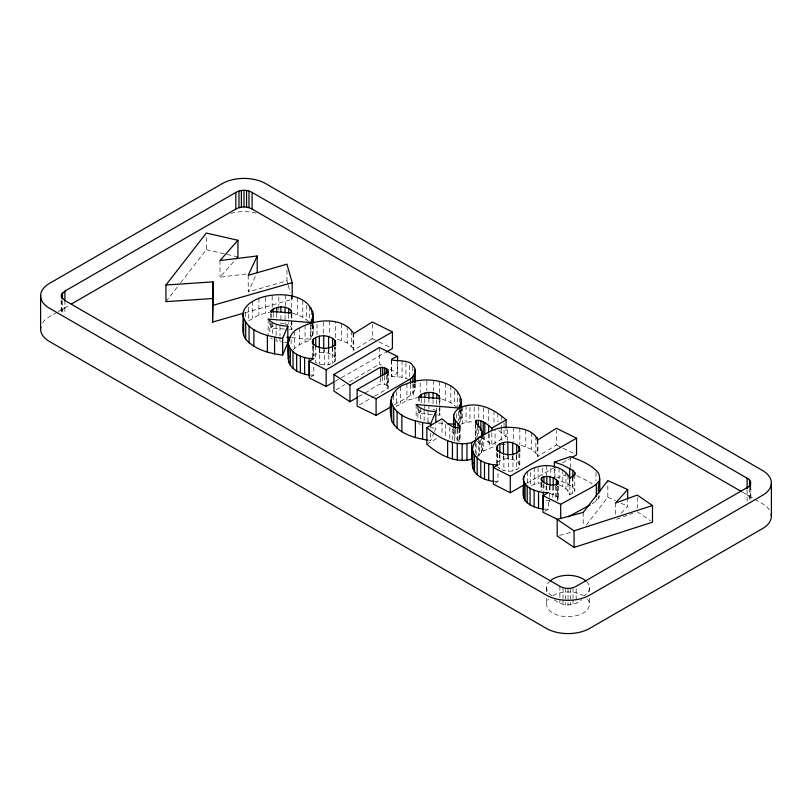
<?xml version="1.0" encoding="UTF-8"?>
<svg xmlns="http://www.w3.org/2000/svg" width="812" height="812" viewBox="0 0 812 812"><rect width="100%" height="100%" fill="white"/><g stroke="black" fill="none" stroke-linecap="round" stroke-linejoin="round"><path stroke-width="0.61" stroke-dasharray="4.06 3.04" d="M559.072 484.845C563.69 486.794 568.42 489.697 569.841 494.853L574.764 491.301L574.784 489.189L569.679 484.835L558.91 480.298M459.216 441.698L455.278 436.968L453.532 433.344L454.456 429.254M291.863 337.64L310.59 339.172L313.107 333.468L313.28 323.46M458.607 424.625L461.125 418.931L461.297 408.923M374.789 396.114L388.014 388.319L388.248 370.566M394.48 404.772C401.737 399.352 417.327 395.972 415.236 383.822M592.202 503.744L596.312 500.953L598.759 498.081L599.784 495.188M476.157 457.126C484.926 453.695 481.932 443.443 482.216 436.186M315.604 345.892L315.604 362.517C321.491 365.43 329.621 366.324 334.808 361.584L335.66 359.361L335.66 347.485M501.816 469.681C507.236 471.914 514.412 472.097 518.949 467.895L519.802 465.682L519.802 452.609M312.447 358.082L313.341 355.829L313.341 346.328M496.589 464.393L497.482 462.15L497.482 453.827M428.35 440.165L430.654 440.49L433.953 432.684M434.43 431.568L435.841 428.228L435.841 424.666M286.951 270.112L286.951 280.81L248.218 291.944L256.156 274.892M558.159 486.297L558.159 499.36L557.367 500.557L557.367 486.307M284.383 329.073L270.65 327.987L273.238 325.653M432.4 414.536L418.657 413.44L421.255 411.105M586.284 525.08L607.843 497.238L607.843 480.613M165.952 301.638L177.595 286.656M180.7 282.657L206.319 249.7L206.319 236.637M246.056 273.979L220.011 277.166L235.48 259.667M621.17 513.387L627.696 506.18L627.696 500.243M477.476 455.694L483.79 450.863L495.046 446.103L495.046 429.467M475.548 423.468L475.548 438.916L476.197 437.039L476.197 426.351M292.899 349.739L299.648 344.552L310.905 339.781L310.905 324.343M313.341 355.829C319.258 350.723 329.52 351.566 334.93 357.026L335.66 359.361M497.482 462.15C503.399 457.034 513.661 457.877 519.071 463.337L519.802 465.682M64.899 307.758L62.483 309.565L61.144 312.458L61.144 300.582M272.162 311.605L258.896 314.934L248.391 320.973L248.391 305.535M419.063 397.271L406.913 400.397L396.408 406.436L396.408 390.988M353.129 332.758L353.129 348.206L353.768 350.175L372.312 338.624L372.312 324.374M537.27 440.266L537.27 454.517L537.909 456.486L556.453 444.935L556.453 430.685M336.097 389.811L344.745 384.665M349.069 382.097L379.356 364.121L381.498 365.167M358.539 396.703L363.898 393.536M364.964 392.906C371.693 390.257 380.046 379.58 387.689 386.035L388.248 387.192M57.205 312.194L49.552 316.619A30.551 17.641 0 0 0 41.645 324.526M58.302 311.564L69.274 305.221M311.067 376.788L313.838 375.195L313.838 365.684M391.354 360.02L391.354 376.646L397.586 373.053L397.586 361.178M426.868 444.184L437.688 437.942M480.856 437.445L484.784 439.383L491.828 444.763L506.099 436.521L506.099 429.396M495.208 483.11L497.979 481.506L497.979 469.62M544.862 511.235L548.536 509.114L548.536 500.801M554.393 599.763C562.249 606.605 573.79 606.615 581.646 599.774M334.838 381.457L340.269 378.351M341.355 377.732L384.807 352.895M526.582 483.424L555.915 466.656M562.432 462.931L570.034 458.587M359.351 404.873L373.682 396.743M460.739 424.28L466.078 422.301L474.178 421.56M542.264 482.501L534.225 484.256L530.703 485.911L530.703 469.285M616.602 519.274L632.67 513.377M556.656 478.004L565.822 474.797M245.143 312.752L292.218 299.283L292.218 296.908M559.559 535.392L572.572 531.901M501.177 444.682L506.16 444.113M391.354 376.646L402.082 377.144L408.619 379.519M543.279 509.104L548.536 509.114M309.139 375.063L313.838 375.195M493.28 481.374L497.979 481.506M284.027 323.765L280.891 323.572L280.891 314.061M289.377 329.479L291.873 329.672L291.873 314.234M437.394 414.932L439.891 415.125L439.891 405.624M427.386 422.078L429.883 422.291M438.622 423.001L444.874 423.509M276.121 324.232L276.121 340.867L283.337 342.288M284.454 342.41L287.824 342.776M430.228 427.63L435.841 428.228M546.1 500.233L551.754 501.643M206.319 249.7L225.766 254.136M226.984 254.41L237.926 256.907M353.129 348.206L347.201 342.928L335.701 338.574L335.701 321.938M521.03 445.23L531.342 449.239L537.27 454.517M292.797 313.117L302.805 317.187L309.342 322.151M441.992 398.956L450.822 402.64L456.638 406.974M558.159 499.36L557.935 497.847L556.393 496.173L550.039 493.463L550.039 486.337M287.803 324.81L285.073 323.826L285.073 313.138M433.09 409.278L436.734 410.588L439.282 412.628L439.891 415.125M576.855 475.71L589.116 481.668L592.049 483.82M607.843 497.238L615.567 500.72M621.078 503.196L627.696 506.18M390.085 369.369L397.586 373.053M372.312 338.624L377.895 341.385M379.011 341.933L392.409 348.541M556.453 444.935L562.036 447.696M563.152 448.244L576.55 454.852M742.706 492.305L753.678 498.639M754.774 499.268L762.448 503.704A30.551 17.641 0 0 1 770.355 511.611M418.687 423.438L420.362 424.534M270.67 337.985L272.345 339.081M637.258 511.702L650.463 520.776M498.69 430.593L506.099 436.521M747.101 494.843L749.517 496.65L750.856 499.542L750.856 487.667M291.873 329.672L291.264 327.165L288.717 325.135L288.717 322.76M497.36 466.707L499.745 468.839L499.745 454.578M477.537 441.464L480.349 444.671L482.216 448.417L482.216 450.447M459.45 410.304L461.297 416.048M311.432 324.851L313.28 330.596M414.272 384.086L415.236 388.583M286.951 280.81L287.945 284.271M288.27 285.428L290.239 292.361M291.559 296.979L292.218 299.283M750.511 485.596L750.511 499.847M749.517 488.174L749.517 500.06M747.101 489.991L747.101 501.867M637.258 497.441L637.258 508.129M615.455 503.064L615.455 516.138M598.759 495.706L598.759 498.081M596.312 498.578L596.312 500.953M595.967 472.442L595.967 480.755M589.41 587.685L589.41 593.623M589.41 598.373L589.41 604.311M583.209 512.423L583.209 525.486M576.165 588.68L576.165 602.94M574.764 474.675L574.764 491.301M573.028 587.695L573.028 598.383M573.028 599.571L573.028 604.331M572.907 477.547L572.907 487.048M572.277 476.817L572.277 493.442M570.613 588.274L570.613 604.899M570.4 456.567L570.4 467.255M569.841 478.217L569.841 494.853M569.679 480.085L569.679 484.835M568.024 588.467L568.024 605.102M567.984 475.477L567.984 490.915M565.954 472.168L565.954 488.804M565.436 588.274L565.436 604.899M563.02 587.695L563.02 598.383M563.02 599.571L563.02 604.331M562.797 470.036L562.797 486.662M559.874 586.305L559.874 602.94M559.072 468.219L559.072 478.907M557.935 485.962L557.935 497.847M556.393 486.672L556.393 496.173M555.499 486.023L555.499 499.096M555.012 466.9L555.012 477.588M554.373 469.295L554.373 477.618M553.236 486.205L553.236 494.518M552.83 486.327L552.83 498.213M550.78 468.443L550.78 475.568M549.602 485.941L549.602 501.39M546.791 485.87L546.791 491.818M546.638 587.685L546.638 593.623M546.638 598.373L546.638 604.311M546.506 465.733L546.506 475.233M546.1 485.972L546.1 490.722M543.928 483.678L543.928 490.803M543.106 484.399L543.106 491.524M542.264 468.25L542.264 475.375M541.888 483.363L541.888 490.489M541.401 482.744L541.401 489.869M540.995 483.546L540.995 490.671M538.123 467.692L538.123 483.13M537.909 439.86L537.909 456.486M535.839 435.993L535.839 452.629M534.225 467.631L534.225 484.256M531.342 432.603L531.342 449.239M527.404 471.569L527.404 483.444M525.79 429.974L525.79 446.6M519.842 428.259L519.842 444.885M518.949 453.644L518.949 467.895M516.726 455.248L516.726 461.186M516.523 455.512L516.523 469.772M513.651 427.396L513.651 441.647M512.951 455.502L512.951 470.94M512.717 455.958L512.717 459.521M508.616 455.806L508.616 471.244M507.855 455.217L507.855 458.78M507.398 429.721L507.398 440.408M504.039 422.849L504.039 434.724M503.876 456.263L503.876 470.524M503.47 455.542L503.47 459.105M501.237 415.825L501.237 420.575M501.237 425.326L501.237 432.451M501.177 429.233L501.177 441.119M499.867 454.355L499.867 460.292M497.837 413.349L497.837 421.661M497.36 453.644L497.36 463.144M496.589 452.507L496.589 463.205M493.95 410.913L493.95 425.163M491.828 432.887L491.828 444.763M489.2 433.923L489.2 448.173M488.743 409.471L488.743 423.722M488.672 433.689L488.672 442.002M484.784 437.008L484.784 439.383M483.79 435.425L483.79 450.863M483.658 407.654L483.658 420.728M481.414 435.953L481.414 452.588M480.349 439.921L480.349 444.671M479.496 440.561L479.496 454.821M478.775 406.568L478.775 418.444M478.786 438.825L478.786 454.273M478.298 429.639L478.298 435.577M477.537 426.026L477.537 436.714M476.157 444.052L476.157 454.75M475.385 424.818L475.385 437.881M475.284 442.388L475.284 453.086M474.178 407.299L474.178 419.185M469.935 407.421L469.935 421.672M466.078 405.675L466.078 422.301M462.678 406.731L462.678 423.356M461.125 409.431L461.125 418.931M460.749 409.583L460.749 413.146M460.231 409.908L460.231 421.793M460.039 426.868L460.039 441.119M459.765 408.111L459.765 422.362M459.856 428.259L459.856 441.322M459.45 398.428L459.45 401.991M459.287 428.848L459.287 441.911M458.607 411.562L458.607 421.063M457.948 429.365L457.948 440.053M457.359 390.978L457.359 406.426M457.136 429.294L457.136 441.17M456.415 413.968L456.415 418.718M455.278 429.842L455.278 436.968M454.75 429.893L454.75 441.769M454.487 390.805L454.487 405.056M453.603 428.99L453.532 433.344M452.233 428.726L452.233 440.601M450.822 386.015L450.822 402.64M449.797 427.366L449.797 439.241M445.514 383.457L445.514 400.083M445.382 424.341L445.382 437.414M442.012 421.184L442.012 435.445M439.891 398.499L439.891 404.437M439.637 381.569L439.637 393.444M439.282 400.752L439.282 412.628M436.734 399.9L436.734 407.025M436.734 408.213L436.734 410.588M433.364 380.412L433.364 391.1M433.09 399.778L433.09 406.903M430.654 433.354L430.654 440.49M428.909 398.337L428.909 409.025M427.985 410.76L427.985 422.636M426.838 381.214L426.838 390.714M426.838 391.902L426.838 395.464M424.777 398.986L424.777 403.737M424.777 404.924L424.777 408.487M424.128 409.695L424.128 421.57M421.255 399.23L421.255 402.793M420.362 407.898L420.362 419.784M420.18 382.807L420.18 392.308M419.388 396.977L419.388 402.914M419.388 410.04L419.388 412.415M418.657 396.814L418.657 402.752M418.657 408.69L418.657 413.44M417.855 406.264L417.855 420.525M416.15 404.538L416.15 418.789M414.435 383.721L414.435 390.856M413.47 384.035L413.47 398.296M412.851 383.589L412.851 393.089M412.394 366.506L412.394 373.632M410.507 384.553L410.507 395.251M409.502 365.674L409.502 376.362M406.913 383.761L406.913 400.397M405.98 362.832L405.98 378.27M402.082 360.518L402.082 377.144M400.671 386.806L400.671 403.432M397.444 360L397.444 376.636M393.343 395.566L393.343 402.691M391.678 360.203L391.678 376.839M388.014 371.693L388.014 388.319M387.689 374.149L387.689 386.035M386.421 375.52L386.421 385.02M384.726 375.986L384.726 384.309M382.696 376.819L382.696 383.944M380.655 378.098L380.655 384.035M379.356 347.485L379.356 364.121M353.768 333.549L353.768 350.175M351.697 330.87L351.697 346.318M347.201 326.292L347.201 342.928M341.649 323.663L341.649 340.289M334.93 347.526L334.93 357.026M334.808 344.958L334.808 361.584M332.585 347.749L332.585 354.874M332.382 346.825L332.382 363.461M329.51 321.085L329.51 335.336M328.819 347.993L328.819 364.629M328.576 349.647L328.576 353.21M324.475 348.297L324.475 364.933M323.714 350.084L323.714 352.459M323.257 322.212L323.257 334.097M319.735 347.577L319.735 364.202M319.329 349.231L319.329 352.794M317.035 324.11L317.035 334.798M313.107 323.968L313.107 333.468M313.219 343.76L313.219 356.833M312.732 324.13L312.732 327.693M312.447 346.196L312.447 356.894M312.214 324.455L312.214 336.33M311.432 310.6L311.432 317.725M310.59 324.922L310.59 339.172M309.342 306.713L309.342 320.963M306.469 305.342L306.469 319.603M305.058 325.236L305.058 341.862M302.805 300.562L302.805 317.187M299.648 327.926L299.648 344.552M297.496 297.994L297.496 314.63M294.644 331.326L294.644 347.952M291.62 296.116L291.62 307.992M291.264 314.102L291.264 327.165M291.143 339.639L291.143 345.587M288.717 314.447L288.717 321.572M285.347 294.959L285.347 305.647M279.967 326.485L279.967 335.995M279.967 337.183L279.967 341.933M278.82 296.948L278.82 305.261M278.82 306.449L278.82 310.011M276.76 313.533L276.76 320.659M273.238 313.767L273.238 317.33M272.345 322.445L272.345 335.508M272.162 296.167L272.162 308.042M271.37 313.889L271.37 317.451M271.37 323.399L271.37 326.962M270.65 313.736L270.65 317.299M270.65 323.237L270.65 327.987M269.838 320.811L269.838 333.874M268.133 319.075L268.133 334.524M265.453 297.395L265.453 312.833M258.896 298.308L258.896 314.934M252.654 301.343L252.654 317.979M248.218 275.319L248.218 291.944M245.325 312.488L245.325 317.238M220.011 260.53L220.011 277.166M64.899 300.531L64.899 314.782M62.483 301.09L62.483 314.163M61.489 300.267L61.489 312.762M231.055 213.323A30.551 17.641 0 0 1 256.896 213.323M587.401 599.094A21.386 12.342 0 0 1 568.024 616.663A21.386 12.342 0 0 1 548.648 599.094M552.901 595.582A21.386 12.342 0 0 1 583.148 595.582M586.548 581.504A21.386 12.342 0 0 1 584.102 595.825M551.947 595.825A21.386 12.342 0 0 1 549.501 581.504"/><path stroke-width="1.22" d="M554.373 466.92L554.373 462.17L562.31 464.789L572.907 470.422L574.784 472.554L574.764 474.675L569.841 478.217C562.665 463.388 539.594 462.312 527.404 471.569C525.242 473.518 523.456 476.055 523.334 479.06C524.572 486.023 520.989 494.244 525.08 500.578C529.566 505.846 536.6 508.221 543.279 509.104L543.279 492.468C535.514 491.28 524.643 488.134 523.334 479.06M243.935 313.097L212.551 322.08L213.038 281.876L165.952 285.002L165.952 301.638L213.038 298.501L213.038 281.876M212.551 322.08L213.038 298.501M506.099 428.208L506.099 419.895C497.299 411.887 486.337 405.411 474.178 404.924C466.464 404.802 454.253 407.401 453.532 416.708L455.278 420.342L459.856 425.884L459.287 427.66C452.558 428.807 446.752 422.819 442.012 418.809L426.868 427.559L426.868 444.184C438.734 454.74 455.41 463.682 471.67 459.166L471.67 442.53C482.724 435.831 493.331 426.929 507.398 427.345C518.086 427.285 532.865 429.091 537.909 439.86L556.453 428.31L576.55 438.226L576.55 454.852L572.206 457.339M313.107 316.842C311.534 290.757 269.411 290.818 252.654 301.343C247.69 304.267 243.011 308.976 242.94 315.097C243.833 323.054 240.656 332.22 245.691 339.264C254.917 349.607 269.3 353.545 282.637 355.027L287.824 342.776L287.824 326.14C280.85 325.785 273.045 324.536 268.133 319.075L310.59 322.547L313.107 316.842L313.107 322.78M461.125 408.243C465.601 380.432 425.874 375.154 406.913 383.761C389.181 388.735 388.603 405.361 391.678 420.961C398.266 433.649 414.059 437.922 427.203 440.002M288.27 342.075C288.767 352.388 300.278 357.199 309.139 358.427L309.139 375.063C301.079 373.865 291.924 370.292 288.727 362.142C286.961 349.83 285.875 333.702 299.648 327.926C315.685 318.954 342.654 316.396 353.768 333.549L372.312 321.999L392.409 331.915L392.409 348.541L385.893 352.266M288.27 358.701L288.788 356.326M493.28 481.374C484.419 480.146 472.909 475.335 472.411 465.012C471.65 454.771 470.513 441.312 481.414 435.953L482.216 431.791L480.349 428.046L475.548 422.281L476.197 420.413C482.298 419.601 487.454 424.564 491.828 428.137L491.828 430.512M472.411 465.012L472.929 462.637M61.489 294.33L61.489 297.324L64.899 300.531L559.874 586.305C564.847 589.147 571.201 589.147 576.165 586.305L747.101 487.616C751.8 485.982 751.8 479.851 747.101 478.207L252.126 192.434C247.152 189.592 240.799 189.592 235.835 192.434L64.899 291.122L61.489 294.33L61.489 297.892M435.841 422.291L435.841 411.603C428.868 411.248 421.063 409.999 416.15 404.538L458.607 408L461.125 402.295M391.242 406.639L376.098 415.389L357.148 406.132L357.148 389.496L376.098 398.753L407.462 380.645C413.125 378.23 418.687 370.191 412.394 365.319C410.009 357.422 378.859 363.461 397.586 356.427L397.586 359.99M598.759 493.331C596.82 486.388 601.743 479.222 598.312 472.838C591.237 464.413 580.387 460.424 570.4 456.567L554.373 462.17M335.66 342.735L334.808 344.958C328.88 350.104 318.69 349.119 313.219 343.76L312.447 341.446L313.341 339.203C319.258 334.087 329.52 334.94 334.93 340.39L335.66 345.11M519.802 449.046L518.949 451.269C513.022 456.415 502.831 455.43 497.36 450.071L496.589 447.757L497.482 445.514C503.399 440.398 513.661 441.251 519.071 446.712L519.802 451.421M282.637 355.027L282.637 338.401L287.824 326.14M430.654 426.229L430.654 423.854L435.841 411.603M165.952 285.002L206.319 233.074L237.926 240.271L220.011 260.53L257.211 255.993L248.218 275.319L286.951 264.174L292.218 282.657L292.218 296.908M541.888 477.426L540.995 478.796L541.401 480.369C545.349 484.246 552.19 486.652 557.367 483.932L558.159 482.734L557.935 481.212C554.109 477.121 547.146 475.03 541.888 477.426L541.888 480.988M271.37 310.326L270.65 311.361L291.873 313.046L291.264 310.539C285.997 305.413 276.983 306.104 271.37 310.326L271.37 312.701M558.483 519.832L543.025 512.301L543.025 495.665L560.686 504.282L592.202 487.109L596.312 484.317L598.759 481.455M236.292 258.744L237.926 256.907L237.926 240.271M627.696 489.545L615.455 503.064L637.258 495.066L652.493 505.551L652.493 522.177L574.054 547.44L557.194 536.021L557.194 519.396L583.209 512.423L607.843 480.613L627.696 489.545L627.696 499.055M421.255 394.48L418.657 396.814L439.891 398.499L439.282 395.992C434.572 391.293 426.868 391.678 421.255 394.48L421.255 398.042M357.473 397.332L349.972 401.757L333.935 391.09L333.935 374.464L379.356 347.485L397.586 356.427M349.972 401.757L349.972 385.132L378.889 368.059L382.696 367.308L387.689 369.399L388.014 371.693L386.908 372.596L357.148 389.496M71.466 303.962L235.835 209.06C240.799 206.218 247.152 206.218 252.126 209.06L741.62 491.676M333.752 382.076L326.15 386.421L309.22 377.864L309.22 361.228L313.838 358.559L309.139 358.427M491.828 428.137L506.099 419.895M543.025 495.665L548.536 492.488L543.279 492.468M309.22 361.228L326.15 369.795L392.409 331.915M472.411 448.386C473.355 460.323 487.677 465.103 497.979 464.87L493.361 467.539L510.291 476.106L576.55 438.226M493.28 464.748L493.361 484.175L510.291 492.732L523.324 485.282M568.298 516.767L590.03 504.932M557.194 519.396L574.054 530.804L652.493 505.551M212.551 305.454L292.218 282.657M426.868 427.559C438.734 438.115 455.41 447.047 471.67 442.53M286.859 337.234L290.615 337.538M447.371 423.712L454.862 424.321M242.94 315.097C246.594 332.057 267.95 336.28 282.637 338.401M390.958 400.56C394.612 417.51 415.967 421.743 430.654 423.854M333.935 374.464L349.972 385.132M771.4 482.917L771.4 516.178M750.511 481.414L750.511 486.165M749.517 480.024L749.517 487.149M747.101 478.207L747.101 488.905M599.784 478.562L599.784 491.625M596.312 484.317L596.312 496.193M574.784 472.554L574.784 474.939M574.054 530.804L574.054 547.44M572.907 470.422L572.907 477.547M569.679 468.209L569.679 478.897M560.686 504.282L560.686 518.533M557.935 481.212L557.935 484.774M556.393 479.537L556.393 485.485M553.236 477.892L553.236 485.018M550.039 476.837L550.039 485.15M546.791 476.37L546.791 484.683M543.928 476.553L543.928 482.49M538.529 491.666L538.529 508.302M537.27 437.891L537.27 440.266M534.123 490.174L534.123 506.81M530.063 488.185L530.063 504.81M527.191 486.185L527.191 502.821M525.08 483.952L525.08 500.578M523.781 476.532L523.781 478.907M523.77 481.546L523.77 498.172M519.071 446.712L519.071 451.462M516.726 444.56L516.726 454.06M512.717 442.895L512.717 454.771M510.291 476.106L510.291 492.732M507.855 442.144L507.855 455.217M503.47 442.469L503.47 454.355M499.867 443.667L499.867 453.167M497.482 445.514L497.482 451.452M496.589 447.757L496.589 450.132M488.672 425.376L488.672 432.502M488.743 463.885L488.743 480.521M484.784 422.758L484.784 433.446M484.49 462.454L484.49 479.08M483.201 421.885L483.201 436.145M482.216 431.791L482.216 436.186M480.856 420.809L480.856 430.319M480.805 460.658L480.805 477.294M480.349 428.046L480.349 430.421M478.298 420.129L478.298 427.264M477.162 458.08L477.162 474.705M476.197 420.413L476.197 423.976M474.482 455.096L474.482 471.721M472.868 451.827L472.868 468.453M466.961 443.596L466.961 460.231M462.129 443.839L462.129 460.465M461.297 399.423L461.297 407.736M460.231 405.158L460.231 407.533M459.856 425.884L459.856 428.259M457.948 423.428L457.948 428.178M457.278 443.382L457.278 460.018M455.278 420.342L455.278 428.655M453.603 414.729L453.603 427.802M452.436 442.307L452.436 458.932M447.625 440.662L447.625 457.298M439.282 395.992L439.282 399.555M436.734 393.962L436.734 398.712M433.09 392.653L433.09 398.59M428.909 392.389L428.909 398.337M424.777 393.049L424.777 397.799M422.585 422.737L422.585 439.363M415.389 420.981L415.389 437.607M415.206 369.683L415.236 382.635M414.435 374.22L414.435 382.533M412.851 376.463L412.851 382.401M410.507 378.615L410.507 383.365M401.889 415.013L401.889 431.639M397.088 411.694L397.088 428.32M393.708 408.091L393.708 424.717M393.343 393.191L393.343 395.566M391.678 404.335L391.678 420.961M391.506 396.824L391.506 400.387M387.689 369.399L387.689 372.962M386.421 368.384L386.421 373.144M384.726 367.674L384.726 374.799M382.696 367.308L382.696 375.631M380.655 367.41L380.655 376.91M376.098 398.753L376.098 415.389M334.93 340.39L334.93 345.151M332.585 338.239L332.585 346.562M328.576 336.584L328.576 348.46M326.15 369.795L326.15 386.421M323.714 335.833L323.714 348.896M319.329 336.158L319.329 348.043M315.726 337.356L315.726 346.856M313.28 313.96L313.28 322.273M313.341 339.203L313.341 345.141M312.732 311.057L312.732 313.432M312.447 341.446L312.447 343.821M312.214 319.705L312.214 323.267M311.432 308.215L311.432 310.6M304.601 357.574L304.601 374.21M300.349 356.143L300.349 372.769M296.664 354.347L296.664 370.982M293.02 351.769L293.02 368.394M291.264 310.539L291.264 312.914M290.341 348.784L290.341 365.41M289.052 338.513L289.052 340.888M288.717 308.509L288.717 313.259M288.727 345.516L288.727 362.142M285.073 307.19L285.073 313.138M280.891 306.936L280.891 311.686M276.76 307.596L276.76 312.346M274.568 337.284L274.568 353.91M273.238 309.017L273.238 312.579M267.371 335.518L267.371 352.154M257.211 255.993L257.211 272.619M253.872 329.55L253.872 346.186M252.126 192.434L252.126 209.06M248.98 191.043L248.98 207.669M249.071 326.231L249.071 342.867M246.564 190.465L246.564 207.101M245.691 322.628L245.691 339.264M243.976 190.272L243.976 206.898M243.661 318.872L243.661 335.508M243.488 311.361L243.488 313.736M241.387 190.465L241.387 207.101M238.972 191.043L238.972 207.669M235.835 192.434L235.835 209.06M64.899 291.122L64.899 300.623M62.483 292.939L62.483 298.877M40.6 295.822L40.6 329.083M771.136 513.874A30.551 17.641 0 0 1 762.448 528.642L589.624 628.427A30.551 17.641 0 0 1 546.425 628.427L49.552 341.558A30.551 17.641 0 0 1 40.864 326.789M550.242 580.824A21.386 12.342 0 0 1 585.807 580.824M222.376 183.573L49.552 283.358A30.551 17.641 0 0 0 49.552 308.296L546.425 595.166A30.551 17.641 0 0 0 589.624 595.166L762.448 495.381A30.551 17.641 0 0 0 762.448 470.442L265.575 183.573A30.551 17.641 0 0 0 222.376 183.573"/></g></svg>
